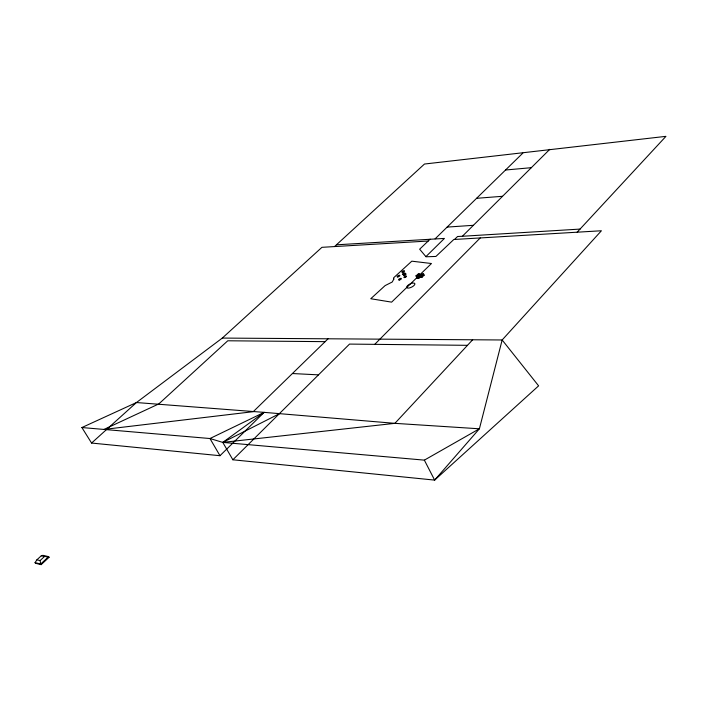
<?xml version="1.0" encoding="UTF-8"?>
<svg xmlns="http://www.w3.org/2000/svg" width="701" height="701" viewBox="0 0 701 701"><rect width="100%" height="100%" fill="white"/><g stroke="black" fill="none" stroke-linecap="round" stroke-linejoin="round"><path stroke-width="1.05" d="M35.05 562.631L36.899 559.819L41.298 555.762L42.954 555.323L48.632 556.655L49.061 557.304L41.14 564.655L35.479 563.28L35.05 562.631L40.711 564.007L41.14 564.655M577.16 232.197L665.95 136.344L424.473 164.034L334.508 246.577M472.649 339.775L394.891 423.343L222.787 442.401L209.967 438.528L81.894 427.54L91.577 443.05L219.983 455.703L264.146 412.363L394.891 423.343L479.396 428.793L502.153 339.976L601.414 230.76L453.792 239.505L435.917 256.443L426.042 256.785L419.654 249.205L430.16 239.155M416.78 277.254L418.208 277.184L420.162 275.186L418.663 275.265L416.78 277.254L417.358 278.446L419.242 276.457L420.74 276.378L419.61 274.003L418.287 273.951L415.991 275.861L416.569 277.053L417.77 277.21L420.188 275.186L418.865 275.142L416.569 277.053M417.358 278.446L418.786 278.376L420.74 276.378M420.127 275.992L422.09 274.012L423.57 273.968L424.149 275.16L422.125 277.14L420.705 277.184L420.127 275.992L421.546 275.949L423.57 273.968M420.705 277.184L422.659 275.204L424.149 275.16M374.746 344.349L480.238 237.946M81.894 427.54L136.441 402.54L264.146 412.363L222.787 442.401L232.863 459.777L349.527 344.086L467.365 345.321M454.511 239.47L457.578 236.5L462.362 236.272L549.786 149.322M425.91 256.636L444.425 238.419L336.462 244.815M435.102 238.857L522.85 153.098M328.068 338.793L253.254 411.68L103.95 429.433L158.829 403.907L227.772 340.782L325.133 341.65M40.088 560.59L44.487 556.506L48.632 556.655L40.711 564.007L40.088 560.59L36.899 559.819M91.577 443.05L136.441 402.54L222.305 338.075L321.934 247.322L428.241 241.021M415.991 275.861L417.191 276.028L419.61 274.003M279.208 413.818L222.787 442.401L424.359 460.136L479.396 428.793L434.638 480.106L232.863 459.777M264.146 412.363L209.967 438.528L219.983 455.703M505.544 170.01L531.314 167.688M476.592 198.304L502.556 196.289M447.142 227.089L473.377 225.31M462.362 236.272L580.13 229.078M222.305 338.075L502.153 339.976L538.613 385.848L434.638 480.106L424.359 460.136M292.405 373.537L318.499 374.86M46.222 556.638L49.061 557.304M41.298 555.762L44.487 556.506M418.287 273.951L418.865 275.142M418.663 275.265L419.242 276.457M418.208 277.184L418.786 278.376M417.191 276.028L417.77 277.21M422.09 274.012L422.659 275.204M421.546 275.949L422.125 277.14M393.839 279.068L392.209 282.021L385.121 285.596L370.759 298.731L391.622 302.14L431.465 263.515L411.802 261.175L393.62 277.815L393.839 279.068M411.084 283.537L410.024 283.984A4.486 1.761 -26.1 0 0 406.694 287.06L406.746 287.541A4.486 1.761 -26.1 0 0 411.18 287.331A4.486 1.761 -26.1 0 0 414.887 283.905A4.486 1.761 -26.1 0 0 411.084 283.537M404.784 277.535A1.437 0.552 -26.1 0 0 406.51 276.15A1.437 0.552 -26.1 0 0 404.363 276.667A1.437 0.552 -26.1 0 0 404.784 277.535M403.268 274.45A1.437 0.552 -26.1 0 0 405.003 273.075A1.437 0.552 -26.1 0 0 402.856 273.592A1.437 0.552 -26.1 0 0 403.268 274.45M399.272 280.023A1.507 0.578 -26.2 0 0 401.375 278.647A1.507 0.578 -26.2 0 0 399.333 278.884A1.507 0.578 -26.2 0 0 399.272 280.023M397.756 276.948A1.516 0.578 -26.2 0 0 399.859 275.572A1.516 0.578 -26.2 0 0 397.826 275.817A1.516 0.578 -26.2 0 0 397.756 276.948M404.126 275.37A1.472 0.57 -26.1 0 0 406.045 273.986A1.472 0.57 -26.1 0 0 403.934 274.371A1.472 0.57 -26.1 0 0 404.126 275.37M402.628 272.303A1.481 0.561 -26.1 0 0 404.547 270.91A1.481 0.561 -26.1 0 0 402.435 271.313A1.481 0.561 -26.1 0 0 402.628 272.303"/></g></svg>
